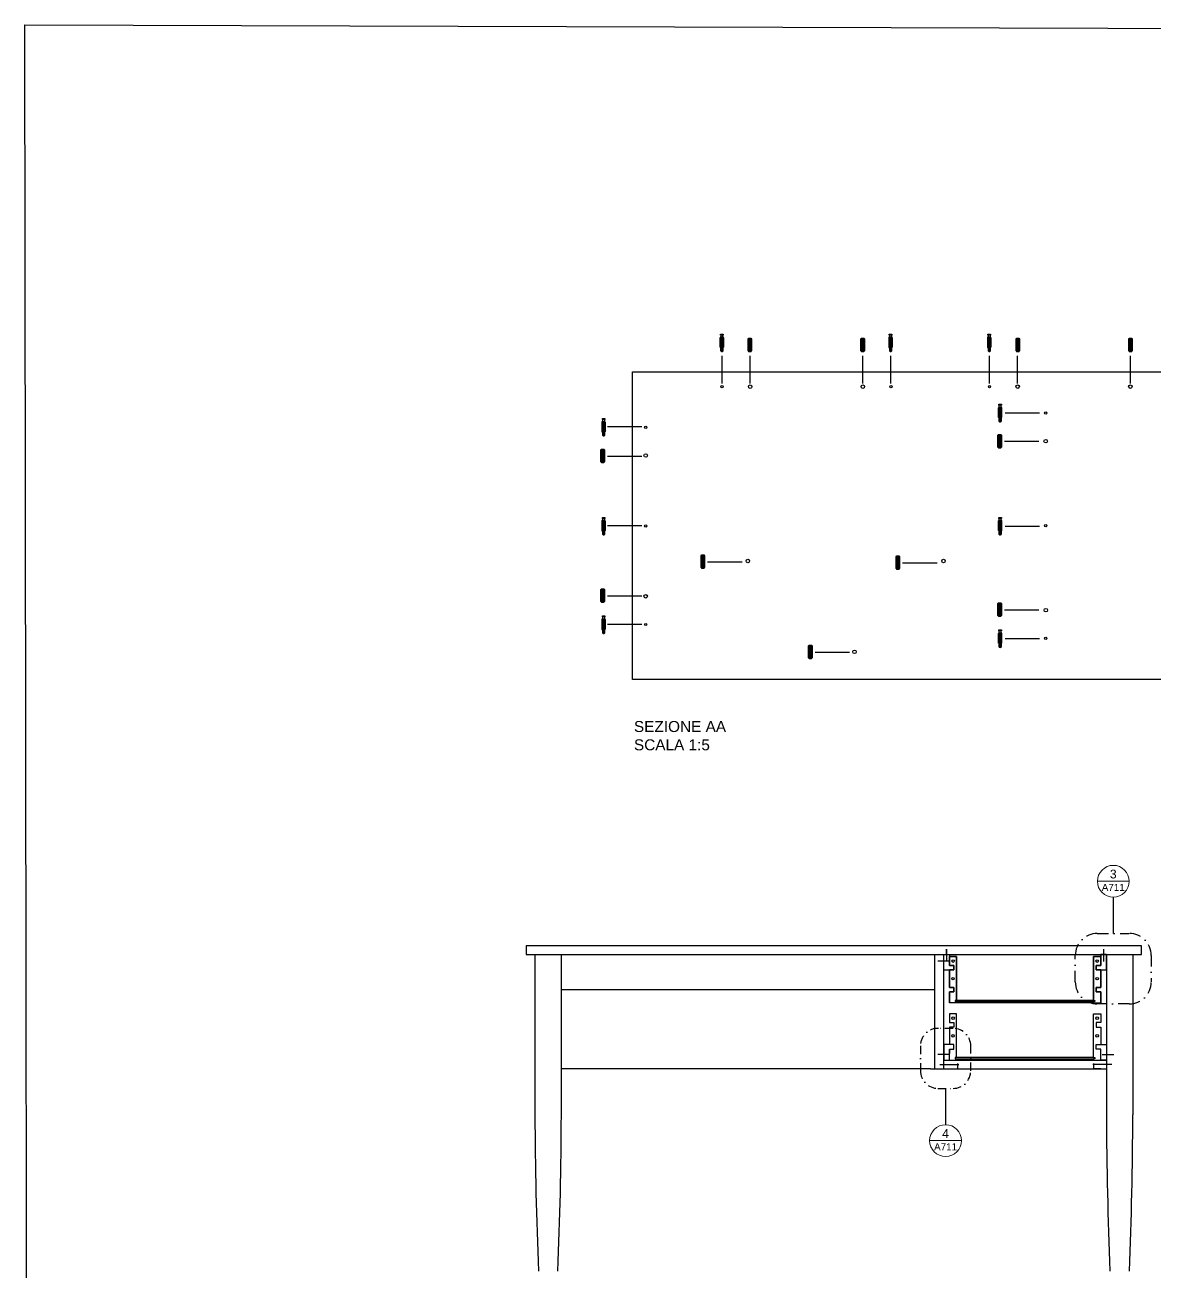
# Model space of a CAD drawing. Header units: millimetres. Extents: x 233 to 6102, y 2 to 2508.
# Drawn here: x 4246.6 to 4503.4, y 1885.5 to 2168.9 of the extents above; entities that cross this region are included whole.
import ezdxf
from ezdxf.enums import TextEntityAlignment as Align

# ---------------------------------------------------------------- set-up
doc = ezdxf.new("R2010")
doc.units = ezdxf.units.MM
doc.linetypes.add('TRATTOPUNTO2', pattern=[12.7, 6.35, -3.175, 0, -3.175])
doc.layers.add('A-ANNO-SYMB', color=202, linetype='Continuous', lineweight=18)
for name, color, linetype in [('ALTRE LINEE', 70, 'Continuous'), ('CONTRONO SEZIONI', 26, 'Continuous'), ('G-ANNO-GEOMETRY', 7, 'Continuous'), ('PDF _Geometria', 7, 'Continuous'), ('SIMBOLI', 201, 'Continuous'), ('Viti', 3, 'Continuous')]:
    doc.layers.add(name, color=color, linetype=linetype)
doc.styles.add('ARIAL', font='arial.ttf')
doc.styles.get("Standard").update_dxf_attribs({"font": 'arial.ttf'})

# ---------------------------------------------------------------- blocks, each defined once
blk = doc.blocks.new('DETAGLI')
at = {"layer": 'A-ANNO-SYMB', "linetype": 'Continuous'}
blk.add_line((486.66, 356.17), (504.76, 356.17), dxfattribs=at)
blk.add_circle((495.71, 356.17), 9.05, dxfattribs=at)
for tag, p in [('TAVOLA', (495.71, 362.76)), ('SEZIONE', (495.71, 354.67))]:
    blk.add_attdef(tag, text='', height=5, dxfattribs=at).set_placement(p, align=Align.TOP_CENTER)

msp = doc.modelspace()

# ---------------------------------------------------------------- linework, layer by layer
for p, q in [((4489.66, 1957.49), (4490.88, 1957.49)), ((4491.27, 1954.99), (4491.27, 1957.49)), ((4456.87, 1935.99), (4456.87, 1934.99)), ((4491.27, 1931.49), (4489.66, 1931.49))]:
    msp.add_line(p, q)
at = {"layer": 'ALTRE LINEE'}
for p, q in [((4384.76, 2089.99), (4524.76, 2089.99)), ((4384.76, 2019.99), (4384.76, 2089.99)), ((4524.76, 2019.99), (4384.76, 2019.99)), ((4500.57, 1959.49), (4360.57, 1959.49)), ((4360.57, 1959.49), (4360.57, 1957.49)), ((4360.57, 1959.49), (4360.57, 1957.49)), ((4360.57, 1959.49), (4360.57, 1957.49)), ((4500.57, 1957.49), (4500.57, 1959.49)), ((4360.57, 1957.49), (4500.57, 1957.49)), ((4362.57, 1957.49), (4362.57, 1920.99)), ((4368.57, 1957.49), (4368.57, 1920.99)), ((4453.57, 1931.49), (4453.57, 1957.49)), ((4455.57, 1953.99), (4455.57, 1957.49)), ((4455.57, 1957.49), (4456.87, 1957.49)), ((4455.57, 1931.49), (4455.57, 1957.49)), ((4456.87, 1957.49), (4456.87, 1954.99)), ((4456.87, 1954.99), (4456.87, 1955.99)), ((4458.48, 1947.04), (4458.48, 1956.99)), ((4489.66, 1947.04), (4489.66, 1956.99)), ((4492.57, 1957.49), (4491.27, 1957.49)), ((4491.27, 1957.49), (4491.27, 1954.99)), ((4492.57, 1957.49), (4492.57, 1920.99)), ((4492.57, 1953.99), (4492.57, 1957.49)), ((4498.57, 1957.49), (4498.57, 1920.99)), ((4455.57, 1953.99), (4457.57, 1953.99)), ((4456.87, 1954.99), (4457.87, 1954.99)), ((4457.87, 1953.99), (4456.87, 1953.99)), ((4456.87, 1953.99), (4456.87, 1949.99)), ((4457.26, 1954.99), (4457.87, 1954.99)), ((4457.87, 1954.99), (4457.87, 1953.99)), ((4491.27, 1954.99), (4490.27, 1954.99)), ((4490.27, 1954.99), (4490.27, 1953.99)), ((4490.27, 1953.99), (4492.57, 1953.99)), ((4492.57, 1953.99), (4492.57, 1947.99)), ((4492.57, 1953.99), (4492.57, 1936.99)), ((4368.57, 1949.49), (4453.57, 1949.49)), ((4489.66, 1947.04), (4458.18, 1947.04)), ((4459.18, 1946.79), (4458.18, 1946.79)), ((4459.18, 1946.79), (4489.66, 1946.79)), ((4489.66, 1947.04), (4489.91, 1947.04)), ((4489.66, 1946.49), (4489.66, 1946.79)), ((4489.91, 1946.79), (4489.66, 1946.79)), ((4489.91, 1947.04), (4489.91, 1946.79)), ((4489.66, 1946.49), (4456.87, 1946.49)), ((4458.48, 1934.04), (4458.48, 1943.99)), ((4489.66, 1946.49), (4491.27, 1946.49)), ((4489.66, 1934.04), (4489.66, 1943.99)), ((4492.57, 1940.99), (4492.57, 1934.99)), ((4455.57, 1936.99), (4455.57, 1933.49)), ((4457.87, 1936.99), (4455.57, 1936.99)), ((4456.87, 1933.49), (4456.87, 1935.99)), ((4456.87, 1935.99), (4457.87, 1935.99)), ((4457.87, 1935.99), (4457.87, 1936.99)), ((4490.27, 1935.99), (4490.27, 1936.99)), ((4490.27, 1936.99), (4492.57, 1936.99)), ((4491.27, 1935.99), (4490.27, 1935.99)), ((4491.27, 1934.99), (4491.27, 1935.99)), ((4491.27, 1933.49), (4491.27, 1935.99)), ((4492.57, 1936.99), (4492.57, 1933.49)), ((4455.57, 1933.49), (4456.87, 1933.49)), ((4455.87, 1933.49), (4492.57, 1933.49)), ((4487.66, 1934.04), (4458.18, 1934.04)), ((4458.18, 1934.04), (4458.18, 1933.79)), ((4458.18, 1933.79), (4487.66, 1933.79)), ((4458.48, 1933.79), (4458.48, 1933.49)), ((4489.66, 1934.04), (4459.18, 1934.04)), ((4459.18, 1933.79), (4489.66, 1933.79)), ((4489.66, 1934.04), (4489.91, 1934.04)), ((4489.66, 1933.49), (4489.66, 1933.79)), ((4489.91, 1933.79), (4489.66, 1933.79)), ((4489.91, 1934.04), (4489.91, 1933.79)), ((4492.57, 1933.49), (4491.27, 1933.49)), ((4492.57, 1933.49), (4492.57, 1931.49)), ((4452.57, 1931.49), (4368.57, 1931.49)), ((4452.57, 1931.49), (4492.57, 1931.49)), ((4453.87, 1931.49), (4489.66, 1931.49))]:
    msp.add_line(p, q, dxfattribs=at)
for points in [[(4458.48, 1956.99), (4456.87, 1956.99), (4456.87, 1954.99), (4457.87, 1954.99), (4457.87, 1953.99), (4456.87, 1953.99), (4456.87, 1949.99)], [(4456.87, 1956.99), (4458.48, 1956.99), (4458.48, 1947.04), (4458.18, 1947.04), (4458.18, 1946.79), (4458.48, 1946.79), (4458.48, 1946.49), (4456.87, 1946.49), (4456.87, 1948.99), (4457.87, 1948.99), (4457.87, 1949.99), (4456.87, 1949.99), (4456.87, 1953.99), (4457.87, 1953.99), (4457.87, 1954.99), (4456.87, 1954.99), (4456.87, 1956.99)], [(4489.66, 1946.79), (4489.66, 1946.49), (4491.27, 1946.49), (4491.27, 1948.99), (4490.27, 1948.99), (4490.27, 1949.99), (4491.27, 1949.99), (4491.27, 1953.99), (4490.27, 1953.99), (4490.27, 1954.99), (4491.27, 1954.99), (4491.27, 1956.99), (4489.66, 1956.99), (4489.66, 1947.04), (4489.91, 1947.04), (4489.91, 1946.79), (4489.66, 1946.79)], [(4456.87, 1949.99), (4457.87, 1949.99), (4457.87, 1948.99), (4456.87, 1948.99), (4456.87, 1946.49)], [(4491.27, 1949.99), (4490.27, 1949.99), (4490.27, 1948.99), (4491.27, 1948.99), (4491.27, 1946.49)], [(4458.48, 1943.99), (4456.87, 1943.99), (4456.87, 1941.99), (4457.87, 1941.99), (4457.87, 1940.99), (4456.87, 1940.99), (4456.87, 1936.99)], [(4489.66, 1943.99), (4491.27, 1943.99), (4491.27, 1941.99), (4490.27, 1941.99), (4490.27, 1940.99), (4491.27, 1940.99), (4491.27, 1936.99)]]:
    msp.add_lwpolyline(points, dxfattribs=at)
for centre, radius in [((4457.68, 1955.99), 0.3), ((4490.47, 1955.99), 0.3), ((4457.68, 1951.99), 0.289), ((4490.47, 1951.99), 0.289), ((4457.68, 1942.99), 0.3), ((4490.47, 1942.99), 0.3), ((4457.68, 1938.99), 0.289), ((4490.47, 1938.99), 0.289)]:
    msp.add_circle(centre, radius, dxfattribs=at)
for centre, start, end in [((5258.13, 1923.42), 180.15499, 182.42692), ((3473.02, 1923.42), 357.57308, 359.84501), ((5388.13, 1923.42), 180.15499, 182.42692), ((3603.02, 1923.42), 357.57308, 359.84501)]:
    msp.add_arc(centre, 895.56, start, end, dxfattribs=at)
at = {"layer": 'CONTRONO SEZIONI', "linetype": 'TRATTOPUNTO2', "ltscale": 0.4}
for points in [[(4490.48, 1962.26), (4497.77, 1962.26)], [(4485.48, 1951.23), (4485.48, 1957.26)], [(4502.77, 1957.26), (4502.77, 1951.23)], [(4497.77, 1946.23), (4490.48, 1946.23)]]:
    msp.add_lwpolyline(points, dxfattribs=at)
at = {"layer": 'CONTRONO SEZIONI', "linetype": 'TRATTOPUNTO2', "ltscale": 0.3}
for points in [[(4457.71, 1940.69), (4454.24, 1940.69)], [(4450.24, 1936.69), (4450.24, 1931.04)], [(4461.71, 1931.04), (4461.71, 1936.69)], [(4454.24, 1927.04), (4457.71, 1927.04)]]:
    msp.add_lwpolyline(points, dxfattribs=at)
at = {"layer": 'CONTRONO SEZIONI', "linetype": 'TRATTOPUNTO2', "ltscale": 0.4}
for centre, start, end in [((4490.48, 1957.26), 90, 180), ((4497.77, 1957.26), 0, 90), ((4490.48, 1951.23), 180, 270), ((4497.77, 1951.23), 270, 0)]:
    msp.add_arc(centre, 5, start, end, dxfattribs=at)
at = {"layer": 'CONTRONO SEZIONI', "linetype": 'TRATTOPUNTO2', "ltscale": 0.3}
for centre, start, end in [((4454.24, 1936.69), 88.3001, 180), ((4457.71, 1936.69), 0, 90), ((4454.24, 1931.04), 180, 270), ((4457.71, 1931.04), 270, 0)]:
    msp.add_arc(centre, 4, start, end, dxfattribs=at)
at = {"layer": 'G-ANNO-GEOMETRY'}
for p, q in [((4405.47, 2097.83), (4404.7, 2097.83)), ((4404.7, 2097.83), (4404.7, 2097.74)), ((4404.7, 2097.74), (4405.47, 2097.74)), ((4405.47, 2097.74), (4405.47, 2097.83)), ((4411.06, 2097.49), (4411.18, 2097.64)), ((4411.06, 2094.76), (4411.06, 2097.49)), ((4411.86, 2097.49), (4411.06, 2097.49)), ((4411.18, 2097.64), (4411.75, 2097.64)), ((4411.18, 2097.39), (4411.18, 2094.85)), ((4411.32, 2097.39), (4411.32, 2094.85)), ((4411.46, 2097.39), (4411.46, 2094.85)), ((4411.6, 2097.39), (4411.6, 2094.85)), ((4411.75, 2097.64), (4411.86, 2097.49)), ((4411.75, 2097.39), (4411.75, 2094.84)), ((4411.86, 2097.49), (4411.86, 2094.76)), ((4436.7, 2097.49), (4436.82, 2097.64)), ((4436.7, 2094.76), (4436.7, 2097.49)), ((4437.5, 2097.49), (4436.7, 2097.49)), ((4436.82, 2097.64), (4437.38, 2097.64)), ((4436.82, 2097.39), (4436.82, 2094.85)), ((4436.96, 2097.39), (4436.96, 2094.85)), ((4437.1, 2097.39), (4437.1, 2094.85)), ((4437.24, 2097.39), (4437.24, 2094.85)), ((4437.38, 2097.64), (4437.5, 2097.49)), ((4437.38, 2097.39), (4437.38, 2094.84)), ((4437.5, 2097.49), (4437.5, 2094.76)), ((4443.85, 2097.83), (4443.08, 2097.83)), ((4443.08, 2097.83), (4443.08, 2097.74)), ((4443.08, 2097.74), (4443.85, 2097.74)), ((4443.85, 2097.74), (4443.85, 2097.83)), ((4466.3, 2097.83), (4465.53, 2097.83)), ((4465.53, 2097.83), (4465.53, 2097.74)), ((4465.53, 2097.74), (4466.3, 2097.74)), ((4466.3, 2097.74), (4466.3, 2097.83)), ((4472.03, 2097.49), (4472.14, 2097.64)), ((4472.03, 2094.76), (4472.03, 2097.49)), ((4472.83, 2097.49), (4472.03, 2097.49)), ((4472.14, 2097.64), (4472.71, 2097.64)), ((4472.14, 2097.39), (4472.14, 2094.85)), ((4472.28, 2097.39), (4472.28, 2094.85)), ((4472.43, 2097.39), (4472.43, 2094.85)), ((4472.57, 2097.39), (4472.57, 2094.85)), ((4472.71, 2097.64), (4472.83, 2097.49)), ((4472.71, 2097.39), (4472.71, 2094.84)), ((4472.83, 2097.49), (4472.83, 2094.76)), ((4497.64, 2097.49), (4497.76, 2097.64)), ((4497.64, 2094.76), (4497.64, 2097.49)), ((4498.44, 2097.49), (4497.64, 2097.49)), ((4497.76, 2097.64), (4498.32, 2097.64)), ((4497.76, 2097.39), (4497.76, 2094.85)), ((4497.9, 2097.39), (4497.9, 2094.85)), ((4498.04, 2097.39), (4498.04, 2094.85)), ((4498.18, 2097.39), (4498.18, 2094.85)), ((4498.32, 2097.64), (4498.44, 2097.49)), ((4498.32, 2097.39), (4498.32, 2094.84)), ((4498.44, 2097.49), (4498.44, 2094.76)), ((4404.86, 2095.53), (4404.81, 2095.53)), ((4404.81, 2095.53), (4404.81, 2095.48)), ((4404.81, 2095.48), (4405.34, 2095.33)), ((4404.86, 2095.37), (4404.81, 2095.37)), ((4404.81, 2095.37), (4404.81, 2095.32)), ((4404.81, 2095.32), (4405.34, 2095.17)), ((4404.86, 2095.22), (4404.81, 2095.22)), ((4404.81, 2095.22), (4404.81, 2095.17)), ((4404.81, 2095.17), (4405.34, 2095.03)), ((4404.86, 2095.08), (4404.81, 2095.08)), ((4404.81, 2095.08), (4404.81, 2095.03)), ((4404.81, 2095.03), (4405.34, 2094.89)), ((4404.86, 2094.94), (4404.81, 2094.94)), ((4404.81, 2094.94), (4404.81, 2094.89)), ((4404.81, 2094.89), (4405.34, 2094.74)), ((4405.39, 2095.38), (4404.86, 2095.53)), ((4405.39, 2095.22), (4404.86, 2095.37)), ((4405.39, 2095.08), (4404.86, 2095.22)), ((4405.39, 2094.93), (4404.86, 2095.08)), ((4405.39, 2094.79), (4404.86, 2094.94)), ((4404.89, 2094.69), (4404.89, 2095.54)), ((4405.31, 2095.54), (4405.31, 2094.69)), ((4405.39, 2095.33), (4405.34, 2095.33)), ((4405.39, 2095.17), (4405.34, 2095.17)), ((4405.39, 2095.03), (4405.34, 2095.03)), ((4405.39, 2094.89), (4405.34, 2094.89)), ((4405.39, 2094.74), (4405.34, 2094.74)), ((4405.39, 2095.33), (4405.39, 2095.38)), ((4405.39, 2095.17), (4405.39, 2095.22)), ((4405.39, 2095.03), (4405.39, 2095.08)), ((4405.39, 2094.89), (4405.39, 2094.93)), ((4405.39, 2094.74), (4405.39, 2094.79)), ((4411.86, 2094.76), (4411.06, 2094.76)), ((4411.06, 2094.76), (4411.18, 2094.61)), ((4411.18, 2094.61), (4411.75, 2094.61)), ((4411.46, 2094.61), (4411.71, 2094.61)), ((4411.75, 2094.61), (4411.86, 2094.76)), ((4437.5, 2094.76), (4436.7, 2094.76)), ((4436.7, 2094.76), (4436.82, 2094.61)), ((4436.82, 2094.61), (4437.38, 2094.61)), ((4437.1, 2094.61), (4437.35, 2094.61)), ((4437.38, 2094.61), (4437.5, 2094.76)), ((4443.24, 2095.53), (4443.19, 2095.53)), ((4443.19, 2095.53), (4443.19, 2095.48)), ((4443.19, 2095.48), (4443.72, 2095.33)), ((4443.24, 2095.37), (4443.19, 2095.37)), ((4443.19, 2095.37), (4443.19, 2095.32)), ((4443.19, 2095.32), (4443.72, 2095.17)), ((4443.24, 2095.22), (4443.19, 2095.22)), ((4443.19, 2095.22), (4443.19, 2095.17)), ((4443.19, 2095.17), (4443.72, 2095.03)), ((4443.24, 2095.08), (4443.19, 2095.08)), ((4443.19, 2095.08), (4443.19, 2095.03)), ((4443.19, 2095.03), (4443.72, 2094.89)), ((4443.24, 2094.94), (4443.19, 2094.94)), ((4443.19, 2094.94), (4443.19, 2094.89)), ((4443.19, 2094.89), (4443.72, 2094.74)), ((4443.77, 2095.38), (4443.24, 2095.53)), ((4443.77, 2095.22), (4443.24, 2095.37)), ((4443.77, 2095.08), (4443.24, 2095.22)), ((4443.77, 2094.93), (4443.24, 2095.08)), ((4443.77, 2094.79), (4443.24, 2094.94)), ((4443.27, 2094.69), (4443.27, 2095.54)), ((4443.68, 2095.54), (4443.68, 2094.69)), ((4443.77, 2095.33), (4443.72, 2095.33)), ((4443.77, 2095.17), (4443.72, 2095.17)), ((4443.77, 2095.03), (4443.72, 2095.03)), ((4443.77, 2094.89), (4443.72, 2094.89)), ((4443.77, 2094.74), (4443.72, 2094.74)), ((4443.77, 2095.33), (4443.77, 2095.38)), ((4443.77, 2095.17), (4443.77, 2095.22)), ((4443.77, 2095.03), (4443.77, 2095.08)), ((4443.77, 2094.89), (4443.77, 2094.93)), ((4443.77, 2094.74), (4443.77, 2094.79)), ((4465.69, 2095.53), (4465.64, 2095.53)), ((4465.64, 2095.53), (4465.64, 2095.48)), ((4465.64, 2095.48), (4466.17, 2095.33)), ((4465.69, 2095.37), (4465.64, 2095.37)), ((4465.64, 2095.37), (4465.64, 2095.32)), ((4465.64, 2095.32), (4466.17, 2095.17)), ((4465.69, 2095.22), (4465.64, 2095.22)), ((4465.64, 2095.22), (4465.64, 2095.17)), ((4465.64, 2095.17), (4466.17, 2095.03)), ((4465.69, 2095.08), (4465.64, 2095.08)), ((4465.64, 2095.08), (4465.64, 2095.03)), ((4465.64, 2095.03), (4466.17, 2094.89)), ((4465.69, 2094.94), (4465.64, 2094.94)), ((4465.64, 2094.94), (4465.64, 2094.89)), ((4465.64, 2094.89), (4466.17, 2094.74)), ((4466.22, 2095.38), (4465.69, 2095.53)), ((4466.22, 2095.22), (4465.69, 2095.37)), ((4466.22, 2095.08), (4465.69, 2095.22)), ((4466.22, 2094.93), (4465.69, 2095.08)), ((4466.22, 2094.79), (4465.69, 2094.94)), ((4465.72, 2094.69), (4465.72, 2095.54)), ((4466.13, 2095.54), (4466.13, 2094.69)), ((4466.22, 2095.33), (4466.17, 2095.33)), ((4466.22, 2095.17), (4466.17, 2095.17)), ((4466.22, 2095.03), (4466.17, 2095.03)), ((4466.22, 2094.89), (4466.17, 2094.89)), ((4466.22, 2094.74), (4466.17, 2094.74)), ((4466.22, 2095.33), (4466.22, 2095.38)), ((4466.22, 2095.17), (4466.22, 2095.22)), ((4466.22, 2095.03), (4466.22, 2095.08)), ((4466.22, 2094.89), (4466.22, 2094.93)), ((4466.22, 2094.74), (4466.22, 2094.79)), ((4472.83, 2094.76), (4472.03, 2094.76)), ((4472.03, 2094.76), (4472.14, 2094.61)), ((4472.14, 2094.61), (4472.71, 2094.61)), ((4472.43, 2094.61), (4472.68, 2094.61)), ((4472.71, 2094.61), (4472.83, 2094.76)), ((4498.44, 2094.76), (4497.64, 2094.76)), ((4497.64, 2094.76), (4497.76, 2094.61)), ((4497.76, 2094.61), (4498.32, 2094.61)), ((4498.04, 2094.61), (4498.29, 2094.61)), ((4498.32, 2094.61), (4498.44, 2094.76)), ((4468.76, 2081.85), (4467.99, 2081.85)), ((4467.99, 2081.85), (4467.99, 2081.77)), ((4467.99, 2081.77), (4468.76, 2081.77)), ((4468.76, 2081.77), (4468.76, 2081.85)), ((4378.58, 2078.64), (4377.81, 2078.64)), ((4377.81, 2078.64), (4377.81, 2078.55)), ((4377.81, 2078.55), (4378.58, 2078.55)), ((4378.58, 2078.55), (4378.58, 2078.64)), ((4468.15, 2079.55), (4468.1, 2079.55)), ((4468.1, 2079.55), (4468.1, 2079.5)), ((4468.1, 2079.5), (4468.63, 2079.35)), ((4468.15, 2079.39), (4468.1, 2079.39)), ((4468.1, 2079.39), (4468.1, 2079.34)), ((4468.1, 2079.34), (4468.63, 2079.19)), ((4468.15, 2079.25), (4468.1, 2079.25)), ((4468.1, 2079.25), (4468.1, 2079.2)), ((4468.1, 2079.2), (4468.63, 2079.05)), ((4468.15, 2079.11), (4468.1, 2079.11)), ((4468.1, 2079.11), (4468.1, 2079.06)), ((4468.1, 2079.06), (4468.63, 2078.91)), ((4468.15, 2078.96), (4468.1, 2078.96)), ((4468.1, 2078.96), (4468.1, 2078.91)), ((4468.1, 2078.91), (4468.63, 2078.77)), ((4468.68, 2079.4), (4468.15, 2079.55)), ((4468.68, 2079.24), (4468.15, 2079.39)), ((4468.68, 2079.1), (4468.15, 2079.25)), ((4468.68, 2078.96), (4468.15, 2079.11)), ((4468.68, 2078.82), (4468.15, 2078.96)), ((4468.18, 2078.72), (4468.18, 2079.56)), ((4468.6, 2079.56), (4468.6, 2078.72)), ((4468.68, 2079.35), (4468.63, 2079.35)), ((4468.68, 2079.19), (4468.63, 2079.19)), ((4468.68, 2079.05), (4468.63, 2079.05)), ((4468.68, 2078.91), (4468.63, 2078.91)), ((4468.68, 2078.77), (4468.63, 2078.77)), ((4468.68, 2079.35), (4468.68, 2079.4)), ((4468.68, 2079.19), (4468.68, 2079.24)), ((4468.68, 2079.05), (4468.68, 2079.1)), ((4468.68, 2078.91), (4468.68, 2078.96)), ((4468.68, 2078.77), (4468.68, 2078.82)), ((4377.97, 2076.34), (4377.92, 2076.34)), ((4377.92, 2076.34), (4377.92, 2076.29)), ((4377.92, 2076.29), (4378.45, 2076.14)), ((4377.97, 2076.17), (4377.92, 2076.17)), ((4377.92, 2076.17), (4377.92, 2076.12)), ((4377.92, 2076.12), (4378.45, 2075.98)), ((4377.97, 2076.03), (4377.92, 2076.03)), ((4377.92, 2076.03), (4377.92, 2075.98)), ((4377.92, 2075.98), (4378.45, 2075.84)), ((4377.97, 2075.89), (4377.92, 2075.89)), ((4377.92, 2075.89), (4377.92, 2075.84)), ((4377.92, 2075.84), (4378.45, 2075.69)), ((4377.97, 2075.75), (4377.92, 2075.75)), ((4377.92, 2075.75), (4377.92, 2075.7)), ((4377.92, 2075.7), (4378.45, 2075.55)), ((4378.5, 2076.19), (4377.97, 2076.34)), ((4378.5, 2076.03), (4377.97, 2076.17)), ((4378.5, 2075.89), (4377.97, 2076.03)), ((4378.5, 2075.74), (4377.97, 2075.89)), ((4378.5, 2075.6), (4377.97, 2075.75)), ((4378, 2075.5), (4378, 2076.35)), ((4378.42, 2076.35), (4378.42, 2075.5)), ((4378.5, 2076.14), (4378.45, 2076.14)), ((4378.5, 2075.98), (4378.45, 2075.98)), ((4378.5, 2075.84), (4378.45, 2075.84)), ((4378.5, 2075.69), (4378.45, 2075.69)), ((4378.5, 2075.55), (4378.45, 2075.55)), ((4378.5, 2076.14), (4378.5, 2076.19)), ((4378.5, 2075.98), (4378.5, 2076.03)), ((4378.5, 2075.84), (4378.5, 2075.89)), ((4378.5, 2075.69), (4378.5, 2075.74)), ((4378.5, 2075.55), (4378.5, 2075.6)), ((4467.88, 2075.61), (4468, 2075.76)), ((4467.88, 2072.88), (4467.88, 2075.61)), ((4468.68, 2075.61), (4467.88, 2075.61)), ((4468, 2075.76), (4468.56, 2075.76)), ((4468, 2075.51), (4468, 2072.97)), ((4468.14, 2075.51), (4468.14, 2072.97)), ((4468.28, 2075.51), (4468.28, 2072.97)), ((4468.42, 2075.51), (4468.42, 2072.97)), ((4468.56, 2075.76), (4468.68, 2075.61)), ((4468.56, 2075.51), (4468.56, 2072.96)), ((4468.68, 2075.61), (4468.68, 2072.88)), ((4377.56, 2072.23), (4377.68, 2072.38)), ((4377.56, 2069.5), (4377.56, 2072.23)), ((4378.36, 2072.23), (4377.56, 2072.23)), ((4377.68, 2072.38), (4378.25, 2072.38)), ((4377.68, 2072.13), (4377.68, 2069.59)), ((4377.82, 2072.13), (4377.82, 2069.59)), ((4377.96, 2072.13), (4377.96, 2069.59)), ((4378.11, 2072.13), (4378.11, 2069.59)), ((4378.25, 2072.38), (4378.36, 2072.23)), ((4378.25, 2072.13), (4378.25, 2069.59)), ((4378.36, 2072.23), (4378.36, 2069.5)), ((4468.68, 2072.88), (4467.88, 2072.88)), ((4467.88, 2072.88), (4468, 2072.73)), ((4468, 2072.73), (4468.56, 2072.73)), ((4468.28, 2072.73), (4468.53, 2072.73)), ((4468.56, 2072.73), (4468.68, 2072.88)), ((4378.36, 2069.5), (4377.56, 2069.5)), ((4377.56, 2069.5), (4377.68, 2069.35)), ((4377.68, 2069.35), (4378.25, 2069.35)), ((4377.96, 2069.35), (4378.21, 2069.35)), ((4378.25, 2069.35), (4378.36, 2069.5)), ((4378.58, 2056.14), (4377.81, 2056.14)), ((4377.81, 2056.14), (4377.81, 2056.05)), ((4377.81, 2056.05), (4378.58, 2056.05)), ((4378.58, 2056.05), (4378.58, 2056.14)), ((4468.76, 2056.15), (4467.99, 2056.15)), ((4467.99, 2056.15), (4467.99, 2056.06)), ((4467.99, 2056.06), (4468.76, 2056.06)), ((4468.76, 2056.06), (4468.76, 2056.15)), ((4377.97, 2053.84), (4377.92, 2053.84)), ((4377.92, 2053.84), (4377.92, 2053.79)), ((4377.92, 2053.79), (4378.45, 2053.64)), ((4377.97, 2053.68), (4377.92, 2053.68)), ((4377.92, 2053.68), (4377.92, 2053.63)), ((4377.92, 2053.63), (4378.45, 2053.48)), ((4377.97, 2053.53), (4377.92, 2053.53)), ((4377.92, 2053.53), (4377.92, 2053.48)), ((4377.92, 2053.48), (4378.45, 2053.34)), ((4377.97, 2053.39), (4377.92, 2053.39)), ((4377.92, 2053.39), (4377.92, 2053.34)), ((4377.92, 2053.34), (4378.45, 2053.2)), ((4377.97, 2053.25), (4377.92, 2053.25)), ((4377.92, 2053.25), (4377.92, 2053.2)), ((4377.92, 2053.2), (4378.45, 2053.06)), ((4378.5, 2053.69), (4377.97, 2053.84)), ((4378.5, 2053.53), (4377.97, 2053.68)), ((4378.5, 2053.39), (4377.97, 2053.53)), ((4378.5, 2053.25), (4377.97, 2053.39)), ((4378.5, 2053.11), (4377.97, 2053.25)), ((4378, 2053), (4378, 2053.85)), ((4378.42, 2053.85), (4378.42, 2053)), ((4378.5, 2053.64), (4378.45, 2053.64)), ((4378.5, 2053.48), (4378.45, 2053.48)), ((4378.5, 2053.34), (4378.45, 2053.34)), ((4378.5, 2053.2), (4378.45, 2053.2)), ((4378.5, 2053.06), (4378.45, 2053.06)), ((4378.5, 2053.64), (4378.5, 2053.69)), ((4378.5, 2053.48), (4378.5, 2053.53)), ((4378.5, 2053.34), (4378.5, 2053.39)), ((4378.5, 2053.2), (4378.5, 2053.25)), ((4378.5, 2053.06), (4378.5, 2053.11)), ((4468.15, 2053.84), (4468.1, 2053.84)), ((4468.1, 2053.84), (4468.1, 2053.79)), ((4468.1, 2053.79), (4468.63, 2053.65)), ((4468.15, 2053.68), (4468.1, 2053.68)), ((4468.1, 2053.68), (4468.1, 2053.63)), ((4468.1, 2053.63), (4468.63, 2053.49)), ((4468.15, 2053.54), (4468.1, 2053.54)), ((4468.1, 2053.54), (4468.1, 2053.49)), ((4468.1, 2053.49), (4468.63, 2053.34)), ((4468.15, 2053.4), (4468.1, 2053.4)), ((4468.1, 2053.4), (4468.1, 2053.35)), ((4468.1, 2053.35), (4468.63, 2053.2)), ((4468.15, 2053.26), (4468.1, 2053.26)), ((4468.1, 2053.26), (4468.1, 2053.21)), ((4468.1, 2053.21), (4468.63, 2053.06)), ((4468.68, 2053.7), (4468.15, 2053.84)), ((4468.68, 2053.54), (4468.15, 2053.68)), ((4468.68, 2053.39), (4468.15, 2053.54)), ((4468.68, 2053.25), (4468.15, 2053.4)), ((4468.68, 2053.11), (4468.15, 2053.26)), ((4468.18, 2053.01), (4468.18, 2053.86)), ((4468.6, 2053.86), (4468.6, 2053.01)), ((4468.68, 2053.65), (4468.63, 2053.65)), ((4468.68, 2053.49), (4468.63, 2053.49)), ((4468.68, 2053.34), (4468.63, 2053.34)), ((4468.68, 2053.2), (4468.63, 2053.2)), ((4468.68, 2053.06), (4468.63, 2053.06)), ((4468.68, 2053.65), (4468.68, 2053.7)), ((4468.68, 2053.49), (4468.68, 2053.54)), ((4468.68, 2053.34), (4468.68, 2053.39)), ((4468.68, 2053.2), (4468.68, 2053.25)), ((4468.68, 2053.06), (4468.68, 2053.11)), ((4400.36, 2048.21), (4400.48, 2048.36)), ((4400.36, 2045.48), (4400.36, 2048.21)), ((4401.16, 2048.21), (4400.36, 2048.21)), ((4400.48, 2048.36), (4401.05, 2048.36)), ((4400.48, 2048.1), (4400.48, 2045.57)), ((4400.62, 2048.1), (4400.62, 2045.57)), ((4400.76, 2048.1), (4400.76, 2045.57)), ((4400.91, 2048.1), (4400.91, 2045.57)), ((4401.05, 2048.36), (4401.16, 2048.21)), ((4401.05, 2048.1), (4401.05, 2045.56)), ((4401.16, 2048.21), (4401.16, 2045.48)), ((4444.72, 2048), (4444.84, 2048.15)), ((4444.72, 2045.27), (4444.72, 2048)), ((4445.52, 2048), (4444.72, 2048)), ((4444.84, 2048.15), (4445.4, 2048.15)), ((4444.84, 2047.9), (4444.84, 2045.36)), ((4444.98, 2047.9), (4444.98, 2045.36)), ((4445.12, 2047.9), (4445.12, 2045.36)), ((4445.26, 2047.9), (4445.26, 2045.36)), ((4445.4, 2048.15), (4445.52, 2048)), ((4445.4, 2047.9), (4445.4, 2045.36)), ((4445.52, 2048), (4445.52, 2045.27)), ((4401.16, 2045.48), (4400.36, 2045.48)), ((4400.36, 2045.48), (4400.48, 2045.33)), ((4400.48, 2045.33), (4401.05, 2045.33)), ((4400.76, 2045.33), (4401.01, 2045.33)), ((4401.05, 2045.33), (4401.16, 2045.48)), ((4445.52, 2045.27), (4444.72, 2045.27)), ((4444.72, 2045.27), (4444.84, 2045.12)), ((4444.84, 2045.12), (4445.4, 2045.12)), ((4445.12, 2045.12), (4445.37, 2045.12)), ((4445.4, 2045.12), (4445.52, 2045.27)), ((4377.56, 2040.46), (4377.68, 2040.61)), ((4377.56, 2037.73), (4377.56, 2040.46)), ((4378.36, 2040.46), (4377.56, 2040.46)), ((4377.68, 2040.61), (4378.25, 2040.61)), ((4377.68, 2040.35), (4377.68, 2037.82)), ((4377.82, 2040.35), (4377.82, 2037.82)), ((4377.96, 2040.35), (4377.96, 2037.82)), ((4378.11, 2040.35), (4378.11, 2037.82)), ((4378.25, 2040.61), (4378.36, 2040.46)), ((4378.25, 2040.35), (4378.25, 2037.81)), ((4378.36, 2040.46), (4378.36, 2037.73)), ((4378.36, 2037.73), (4377.56, 2037.73)), ((4377.56, 2037.73), (4377.68, 2037.58)), ((4377.68, 2037.58), (4378.25, 2037.58)), ((4377.96, 2037.58), (4378.21, 2037.58)), ((4378.25, 2037.58), (4378.36, 2037.73)), ((4467.88, 2037.28), (4468, 2037.43)), ((4467.88, 2034.56), (4467.88, 2037.28)), ((4468.68, 2037.28), (4467.88, 2037.28)), ((4468, 2037.43), (4468.56, 2037.43)), ((4468, 2037.18), (4468, 2034.65)), ((4468.14, 2037.18), (4468.14, 2034.65)), ((4468.28, 2037.18), (4468.28, 2034.65)), ((4468.42, 2037.18), (4468.42, 2034.65)), ((4468.56, 2037.43), (4468.68, 2037.28)), ((4468.56, 2037.18), (4468.56, 2034.64)), ((4468.68, 2037.28), (4468.68, 2034.56)), ((4378.58, 2033.71), (4377.81, 2033.71)), ((4377.81, 2033.71), (4377.81, 2033.63)), ((4377.81, 2033.63), (4378.58, 2033.63)), ((4378.58, 2033.63), (4378.58, 2033.71)), ((4468.68, 2034.56), (4467.88, 2034.56)), ((4467.88, 2034.56), (4468, 2034.41)), ((4468, 2034.41), (4468.56, 2034.41)), ((4468.28, 2034.41), (4468.53, 2034.41)), ((4468.56, 2034.41), (4468.68, 2034.56)), ((4377.97, 2031.41), (4377.92, 2031.41)), ((4377.92, 2031.41), (4377.92, 2031.36)), ((4377.92, 2031.36), (4378.45, 2031.22)), ((4377.97, 2031.25), (4377.92, 2031.25)), ((4377.92, 2031.25), (4377.92, 2031.2)), ((4377.92, 2031.2), (4378.45, 2031.05)), ((4377.97, 2031.11), (4377.92, 2031.11)), ((4377.92, 2031.11), (4377.92, 2031.06)), ((4377.92, 2031.06), (4378.45, 2030.91)), ((4377.97, 2030.97), (4377.92, 2030.97)), ((4377.92, 2030.97), (4377.92, 2030.92)), ((4377.92, 2030.92), (4378.45, 2030.77)), ((4377.97, 2030.83), (4377.92, 2030.83)), ((4377.92, 2030.83), (4377.92, 2030.78)), ((4377.92, 2030.78), (4378.45, 2030.63)), ((4378.5, 2031.27), (4377.97, 2031.41)), ((4378.5, 2031.1), (4377.97, 2031.25)), ((4378.5, 2030.96), (4377.97, 2031.11)), ((4378.5, 2030.82), (4377.97, 2030.97)), ((4378.5, 2030.68), (4377.97, 2030.83)), ((4378, 2030.58), (4378, 2031.42)), ((4378.42, 2031.42), (4378.42, 2030.58)), ((4378.5, 2031.22), (4378.45, 2031.22)), ((4378.5, 2031.05), (4378.45, 2031.05)), ((4378.5, 2030.91), (4378.45, 2030.91)), ((4378.5, 2030.77), (4378.45, 2030.77)), ((4378.5, 2030.63), (4378.45, 2030.63)), ((4378.5, 2031.22), (4378.5, 2031.27)), ((4378.5, 2031.05), (4378.5, 2031.1)), ((4378.5, 2030.91), (4378.5, 2030.96)), ((4378.5, 2030.77), (4378.5, 2030.82)), ((4378.5, 2030.63), (4378.5, 2030.68)), ((4468.76, 2030.54), (4467.99, 2030.54)), ((4467.99, 2030.54), (4467.99, 2030.45)), ((4467.99, 2030.45), (4468.76, 2030.45)), ((4468.76, 2030.45), (4468.76, 2030.54)), ((4424.82, 2027.68), (4424.94, 2027.83)), ((4424.82, 2024.96), (4424.82, 2027.68)), ((4425.62, 2027.68), (4424.82, 2027.68)), ((4424.94, 2027.83), (4425.51, 2027.83)), ((4424.94, 2027.58), (4424.94, 2025.05)), ((4425.08, 2027.58), (4425.08, 2025.05)), ((4425.22, 2027.58), (4425.22, 2025.05)), ((4425.37, 2027.58), (4425.37, 2025.05)), ((4425.51, 2027.83), (4425.62, 2027.68)), ((4425.51, 2027.58), (4425.51, 2025.04)), ((4425.62, 2027.68), (4425.62, 2024.96)), ((4468.15, 2028.24), (4468.1, 2028.24)), ((4468.1, 2028.24), (4468.1, 2028.19)), ((4468.1, 2028.19), (4468.63, 2028.04)), ((4468.15, 2028.08), (4468.1, 2028.08)), ((4468.1, 2028.08), (4468.1, 2028.03)), ((4468.1, 2028.03), (4468.63, 2027.88)), ((4468.15, 2027.93), (4468.1, 2027.93)), ((4468.1, 2027.93), (4468.1, 2027.88)), ((4468.1, 2027.88), (4468.63, 2027.74)), ((4468.15, 2027.79), (4468.1, 2027.79)), ((4468.1, 2027.79), (4468.1, 2027.74)), ((4468.1, 2027.74), (4468.63, 2027.6)), ((4468.15, 2027.65), (4468.1, 2027.65)), ((4468.1, 2027.65), (4468.1, 2027.6)), ((4468.1, 2027.6), (4468.63, 2027.46)), ((4468.68, 2028.09), (4468.15, 2028.24)), ((4468.68, 2027.93), (4468.15, 2028.08)), ((4468.68, 2027.79), (4468.15, 2027.93)), ((4468.68, 2027.65), (4468.15, 2027.79)), ((4468.68, 2027.51), (4468.15, 2027.65)), ((4468.18, 2027.4), (4468.18, 2028.25)), ((4468.6, 2028.25), (4468.6, 2027.4)), ((4468.68, 2028.04), (4468.63, 2028.04)), ((4468.68, 2027.88), (4468.63, 2027.88)), ((4468.68, 2027.74), (4468.63, 2027.74)), ((4468.68, 2027.6), (4468.63, 2027.6)), ((4468.68, 2027.46), (4468.63, 2027.46)), ((4468.68, 2028.04), (4468.68, 2028.09)), ((4468.68, 2027.88), (4468.68, 2027.93)), ((4468.68, 2027.74), (4468.68, 2027.79)), ((4468.68, 2027.6), (4468.68, 2027.65)), ((4468.68, 2027.46), (4468.68, 2027.51)), ((4425.62, 2024.96), (4424.82, 2024.96)), ((4424.82, 2024.96), (4424.94, 2024.81)), ((4424.94, 2024.81), (4425.51, 2024.81)), ((4425.22, 2024.81), (4425.47, 2024.81)), ((4425.51, 2024.81), (4425.62, 2024.96)), ((4489.66, 1956.99), (4491.27, 1956.99)), ((4491.27, 1953.99), (4491.27, 1949.99))]:
    msp.add_line(p, q, dxfattribs=at)
msp.add_lwpolyline([(4246.55, 2168.87), (4788.5, 2167.25), (4789.13, 1676.2), (4247.18, 1677.82)], close=True, dxfattribs=at)
for points in [[(4404.84, 2097.74), (4404.84, 2095.59), (4404.73, 2095.59), (4404.73, 2097.74)], [(4405.38, 2098.57), (4405.38, 2098.35), (4404.79, 2098.35), (4404.79, 2098.57), (4405.38, 2098.57)], [(4405.27, 2098.35), (4405.27, 2097.83), (4404.91, 2097.83), (4404.91, 2098.35)], [(4405.14, 2097.74), (4405.14, 2095.59), (4405.04, 2095.59), (4405.04, 2097.74)], [(4405.44, 2097.74), (4405.44, 2095.59), (4405.33, 2095.59), (4405.33, 2097.74)], [(4443.22, 2097.74), (4443.22, 2095.59), (4443.11, 2095.59), (4443.11, 2097.74)], [(4443.76, 2098.57), (4443.76, 2098.35), (4443.17, 2098.35), (4443.17, 2098.57), (4443.76, 2098.57)], [(4443.64, 2098.35), (4443.64, 2097.83), (4443.28, 2097.83), (4443.28, 2098.35)], [(4443.51, 2097.74), (4443.51, 2095.59), (4443.41, 2095.59), (4443.41, 2097.74)], [(4443.81, 2097.74), (4443.81, 2095.59), (4443.71, 2095.59), (4443.71, 2097.74)], [(4465.67, 2097.74), (4465.67, 2095.59), (4465.56, 2095.59), (4465.56, 2097.74)], [(4466.21, 2098.57), (4466.21, 2098.35), (4465.62, 2098.35), (4465.62, 2098.57), (4466.21, 2098.57)], [(4466.1, 2098.35), (4466.1, 2097.83), (4465.73, 2097.83), (4465.73, 2098.35)], [(4465.97, 2097.74), (4465.97, 2095.59), (4465.86, 2095.59), (4465.86, 2097.74)], [(4466.26, 2097.74), (4466.26, 2095.59), (4466.16, 2095.59), (4466.16, 2097.74)], [(4405.47, 2095.59), (4404.7, 2095.59), (4404.7, 2095.54), (4405.47, 2095.54), (4405.47, 2095.59)], [(4443.85, 2095.59), (4443.08, 2095.59), (4443.08, 2095.54), (4443.85, 2095.54), (4443.85, 2095.59)], [(4466.3, 2095.59), (4465.53, 2095.59), (4465.53, 2095.54), (4466.3, 2095.54), (4466.3, 2095.59)], [(4468.13, 2081.77), (4468.13, 2079.62), (4468.03, 2079.62), (4468.03, 2081.77)], [(4468.67, 2082.6), (4468.67, 2082.37), (4468.08, 2082.37), (4468.08, 2082.6), (4468.67, 2082.6)], [(4468.56, 2082.37), (4468.56, 2081.85), (4468.2, 2081.85), (4468.2, 2082.37)], [(4468.43, 2081.77), (4468.43, 2079.62), (4468.33, 2079.62), (4468.33, 2081.77)], [(4468.73, 2081.77), (4468.73, 2079.62), (4468.62, 2079.62), (4468.62, 2081.77)], [(4377.95, 2078.55), (4377.95, 2076.4), (4377.85, 2076.4), (4377.85, 2078.55)], [(4378.49, 2079.38), (4378.49, 2079.15), (4377.9, 2079.15), (4377.9, 2079.38), (4378.49, 2079.38)], [(4378.38, 2079.15), (4378.38, 2078.64), (4378.02, 2078.64), (4378.02, 2079.15)], [(4378.25, 2078.55), (4378.25, 2076.4), (4378.15, 2076.4), (4378.15, 2078.55)], [(4378.55, 2078.55), (4378.55, 2076.4), (4378.44, 2076.4), (4378.44, 2078.55)], [(4468.76, 2079.62), (4467.99, 2079.62), (4467.99, 2079.56), (4468.76, 2079.56), (4468.76, 2079.62)], [(4378.58, 2076.4), (4377.81, 2076.4), (4377.81, 2076.35), (4378.58, 2076.35), (4378.58, 2076.4)], [(4377.95, 2056.05), (4377.95, 2053.91), (4377.85, 2053.91), (4377.85, 2056.05)], [(4378.49, 2056.89), (4378.49, 2056.66), (4377.9, 2056.66), (4377.9, 2056.89), (4378.49, 2056.89)], [(4378.38, 2056.66), (4378.38, 2056.14), (4378.02, 2056.14), (4378.02, 2056.66)], [(4378.25, 2056.05), (4378.25, 2053.91), (4378.15, 2053.91), (4378.15, 2056.05)], [(4378.55, 2056.05), (4378.55, 2053.91), (4378.44, 2053.91), (4378.44, 2056.05)], [(4468.13, 2056.06), (4468.13, 2053.91), (4468.03, 2053.91), (4468.03, 2056.06)], [(4468.67, 2056.89), (4468.67, 2056.66), (4468.08, 2056.66), (4468.08, 2056.89), (4468.67, 2056.89)], [(4468.56, 2056.66), (4468.56, 2056.15), (4468.2, 2056.15), (4468.2, 2056.66)], [(4468.43, 2056.06), (4468.43, 2053.91), (4468.33, 2053.91), (4468.33, 2056.06)], [(4468.73, 2056.06), (4468.73, 2053.91), (4468.62, 2053.91), (4468.62, 2056.06)], [(4378.58, 2053.91), (4377.81, 2053.91), (4377.81, 2053.85), (4378.58, 2053.85), (4378.58, 2053.91)], [(4468.76, 2053.91), (4467.99, 2053.91), (4467.99, 2053.86), (4468.76, 2053.86), (4468.76, 2053.91)], [(4377.95, 2033.63), (4377.95, 2031.48), (4377.85, 2031.48), (4377.85, 2033.63)], [(4378.49, 2034.46), (4378.49, 2034.23), (4377.9, 2034.23), (4377.9, 2034.46), (4378.49, 2034.46)], [(4378.38, 2034.23), (4378.38, 2033.71), (4378.02, 2033.71), (4378.02, 2034.23)], [(4378.25, 2033.63), (4378.25, 2031.48), (4378.15, 2031.48), (4378.15, 2033.63)], [(4378.55, 2033.63), (4378.55, 2031.48), (4378.44, 2031.48), (4378.44, 2033.63)], [(4378.58, 2031.48), (4377.81, 2031.48), (4377.81, 2031.42), (4378.58, 2031.42), (4378.58, 2031.48)], [(4468.13, 2030.45), (4468.13, 2028.31), (4468.03, 2028.31), (4468.03, 2030.45)], [(4468.67, 2031.29), (4468.67, 2031.06), (4468.08, 2031.06), (4468.08, 2031.29), (4468.67, 2031.29)], [(4468.56, 2031.06), (4468.56, 2030.54), (4468.2, 2030.54), (4468.2, 2031.06)], [(4468.43, 2030.45), (4468.43, 2028.31), (4468.33, 2028.31), (4468.33, 2030.45)], [(4468.73, 2030.45), (4468.73, 2028.31), (4468.62, 2028.31), (4468.62, 2030.45)], [(4468.76, 2028.31), (4467.99, 2028.31), (4467.99, 2028.25), (4468.76, 2028.25), (4468.76, 2028.31)]]:
    msp.add_lwpolyline(points, dxfattribs=at)
for centre in [(4405.1, 2094.89), (4443.48, 2094.89), (4465.93, 2094.89), (4468.39, 2078.91), (4378.21, 2075.7), (4378.21, 2053.2), (4468.39, 2053.21), (4378.21, 2030.77), (4468.39, 2027.6)]:
    msp.add_arc(centre, 0.285, 223.7004, 316.2996, dxfattribs=at)
at = {"layer": 'PDF _Geometria', "color": 5, "lineweight": 25}
for centre, radius in [((4411.53, 2086.62), 0.401), ((4437.15, 2086.62), 0.4), ((4472.38, 2086.62), 0.4), ((4498, 2086.62), 0.4)]:
    msp.add_circle(centre, radius, dxfattribs=at)
at = {"layer": 'PDF _Geometria', "color": 2, "lineweight": 25}
for centre, radius in [((4478.76, 2074.21), 0.401), ((4478.77, 2035.77), 0.4)]:
    msp.add_circle(centre, radius, dxfattribs=at)
at = {"layer": 'PDF _Geometria', "color": 30, "lineweight": 25, "true_color": 0xf8991e}
for centre in [(4387.77, 2070.96), (4387.77, 2038.93)]:
    msp.add_circle(centre, 0.401, dxfattribs=at)
at = {"layer": 'PDF _Geometria', "color": 4, "lineweight": 25}
for centre in [(4411.01, 2046.98), (4455.51, 2046.98)]:
    msp.add_circle(centre, 0.4, dxfattribs=at)
at = {"layer": 'PDF _Geometria', "color": 6, "lineweight": 25}
msp.add_circle((4435.26, 2026.3), 0.4, dxfattribs=at)
at = {"layer": 'SIMBOLI'}
for p, q in [((4405.12, 2087.34), (4405.12, 2093.65)), ((4411.53, 2087.34), (4411.53, 2093.65)), ((4437.13, 2087.34), (4437.13, 2093.65)), ((4443.52, 2087.34), (4443.52, 2093.65)), ((4465.99, 2087.34), (4465.99, 2093.65)), ((4472.37, 2087.34), (4472.37, 2093.65)), ((4498.01, 2087.34), (4498.01, 2093.65)), ((4477.34, 2080.55), (4469.5, 2080.55)), ((4386.89, 2077.49), (4379.05, 2077.49)), ((4477.2, 2074.11), (4469.37, 2074.11)), ((4386.89, 2070.74), (4379.05, 2070.74)), ((4386.89, 2054.99), (4379.05, 2054.99)), ((4477.34, 2054.84), (4469.5, 2054.84)), ((4409.69, 2046.71), (4401.85, 2046.71)), ((4454.04, 2046.5), (4446.21, 2046.5)), ((4386.89, 2038.96), (4379.05, 2038.96)), ((4477.2, 2035.79), (4469.37, 2035.79)), ((4386.89, 2032.56), (4379.05, 2032.56)), ((4477.34, 2029.24), (4469.5, 2029.24)), ((4434.15, 2026.19), (4426.31, 2026.19))]:
    msp.add_line(p, q, dxfattribs=at)
at = {"layer": 'SIMBOLI', "lineweight": -3}
for p, q in [((4494.12, 1970.52), (4494.12, 1962.26)), ((4455.98, 1927.04), (4455.98, 1918.78))]:
    msp.add_line(p, q, dxfattribs=at)
at = {"layer": 'Viti', "lineweight": -3}
for p, q in [((4456.22, 1957.49), (4456.22, 1958.72)), ((4456.22, 1958.72), (4456.22, 1955.87)), ((4491.92, 1958.72), (4491.92, 1955.87)), ((4456.87, 1955.99), (4454.21, 1955.99)), ((4456.87, 1934.74), (4454.21, 1934.74)), ((4458.73, 1931.49), (4458.73, 1932.7)), ((4489.71, 1931.49), (4489.71, 1932.7)), ((4491.57, 1934.74), (4494.24, 1934.74)), ((4454.65, 1932.45), (4458.99, 1932.45)), ((4493.8, 1932.45), (4489.46, 1932.45))]:
    msp.add_line(p, q, dxfattribs=at)
at = {"layer": 'Viti', "color": 5, "lineweight": 25}
for centre, radius in [((4405.12, 2086.62), 0.25), ((4443.55, 2086.62), 0.251), ((4465.97, 2086.62), 0.25)]:
    msp.add_circle(centre, radius, dxfattribs=at)
at = {"layer": 'Viti', "color": 2, "lineweight": 25}
for centre in [(4478.76, 2080.61), (4478.76, 2054.99), (4478.76, 2029.37)]:
    msp.add_circle(centre, 0.251, dxfattribs=at)
at = {"layer": 'Viti', "color": 30, "lineweight": 25, "true_color": 0xf8991e}
for centre, radius in [((4387.76, 2077.36), 0.25), ((4387.76, 2054.94), 0.25), ((4387.76, 2032.52), 0.251)]:
    msp.add_circle(centre, radius, dxfattribs=at)

# ---------------------------------------------------------------- block references
at = {"layer": 'SIMBOLI'}
ref = msp.add_blockref('DETAGLI', (4295.84, 1831.67), dxfattribs=dict(at, xscale=0.4, yscale=0.4, zscale=0.4))
ref.add_attrib('SEZIONE', 'A711', dxfattribs={"layer": 'A-ANNO-SYMB', "linetype": 'Continuous', "height": 1.6, "style": 'ARIAL'}).set_placement((4494.12, 1973.54), align=Align.TOP_CENTER)
ref.add_attrib('TAVOLA', '3', dxfattribs={"layer": 'A-ANNO-SYMB', "linetype": 'Continuous', "height": 2, "style": 'ARIAL'}).set_placement((4494.12, 1976.78), align=Align.TOP_CENTER)
ref = msp.add_blockref('DETAGLI', (4257.69, 1772.69), dxfattribs=dict(at, xscale=0.4, yscale=0.4, zscale=0.4))
ref.add_attrib('SEZIONE', 'A711', dxfattribs={"layer": 'A-ANNO-SYMB', "linetype": 'Continuous', "height": 1.6, "style": 'ARIAL'}).set_placement((4455.98, 1914.56), align=Align.TOP_CENTER)
ref.add_attrib('TAVOLA', '4', dxfattribs={"layer": 'A-ANNO-SYMB', "linetype": 'Continuous', "height": 2, "style": 'ARIAL'}).set_placement((4455.98, 1917.79), align=Align.TOP_CENTER)

# ---------------------------------------------------------------- texts
at = {"layer": 'G-ANNO-GEOMETRY', "lineweight": -3, "insert": (4385.09, 2010.58), "char_height": 2.5, "attachment_point": 1}
msp.add_mtext_dynamic_manual_height_columns('SEZIONE AA\\PSCALA 1:5', width=34.7088, gutter_width=12.5, heights=[0], dxfattribs=at)

doc.saveas('drawing.dxf')
